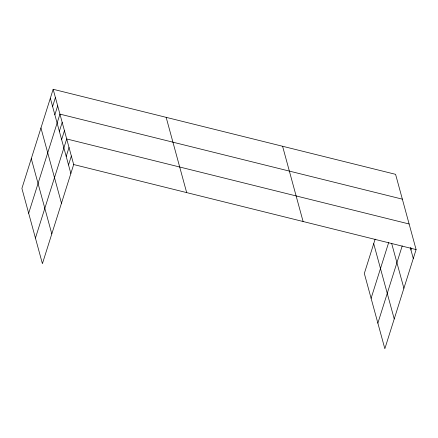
<?xml version="1.0" encoding="UTF-8"?>
<svg xmlns="http://www.w3.org/2000/svg" width="438" height="438" viewBox="0 0 438 438"><rect width="100%" height="100%" fill="white"/><g stroke="black" fill="none" stroke-linecap="round" stroke-linejoin="round"><path stroke-width="0.66" d="M53.157 89.281L21.9 188.422L42.415 263.671L73.672 164.535L53.157 89.281L395.585 174.329L416.1 249.578L384.843 348.719L364.328 273.465L375.152 239.132M52.598 106.494L55.412 97.559M54.854 114.772L57.668 105.837M28.667 213.251L59.929 114.115L402.358 199.159M59.365 131.329L62.185 122.394M61.621 139.607L64.441 130.672M35.44 238.086L66.696 138.95L409.125 223.993M66.204 156.415L69.023 147.475M68.531 164.94L71.345 156.005M371.101 298.3L388.714 242.433M377.868 323.129L402.226 245.871M410.959 249.989L411.561 248.072M73.672 164.535L416.1 249.578M410.242 247.361L413.28 258.513M391.714 243.594L403.896 288.281M373.713 243.698L394.227 318.952M282.587 146.265L303.096 221.513M166.161 117.346L186.67 192.6M50.343 98.216L70.852 173.47M40.953 127.984L61.468 203.237M31.284 158.655L51.799 233.903"/></g></svg>
